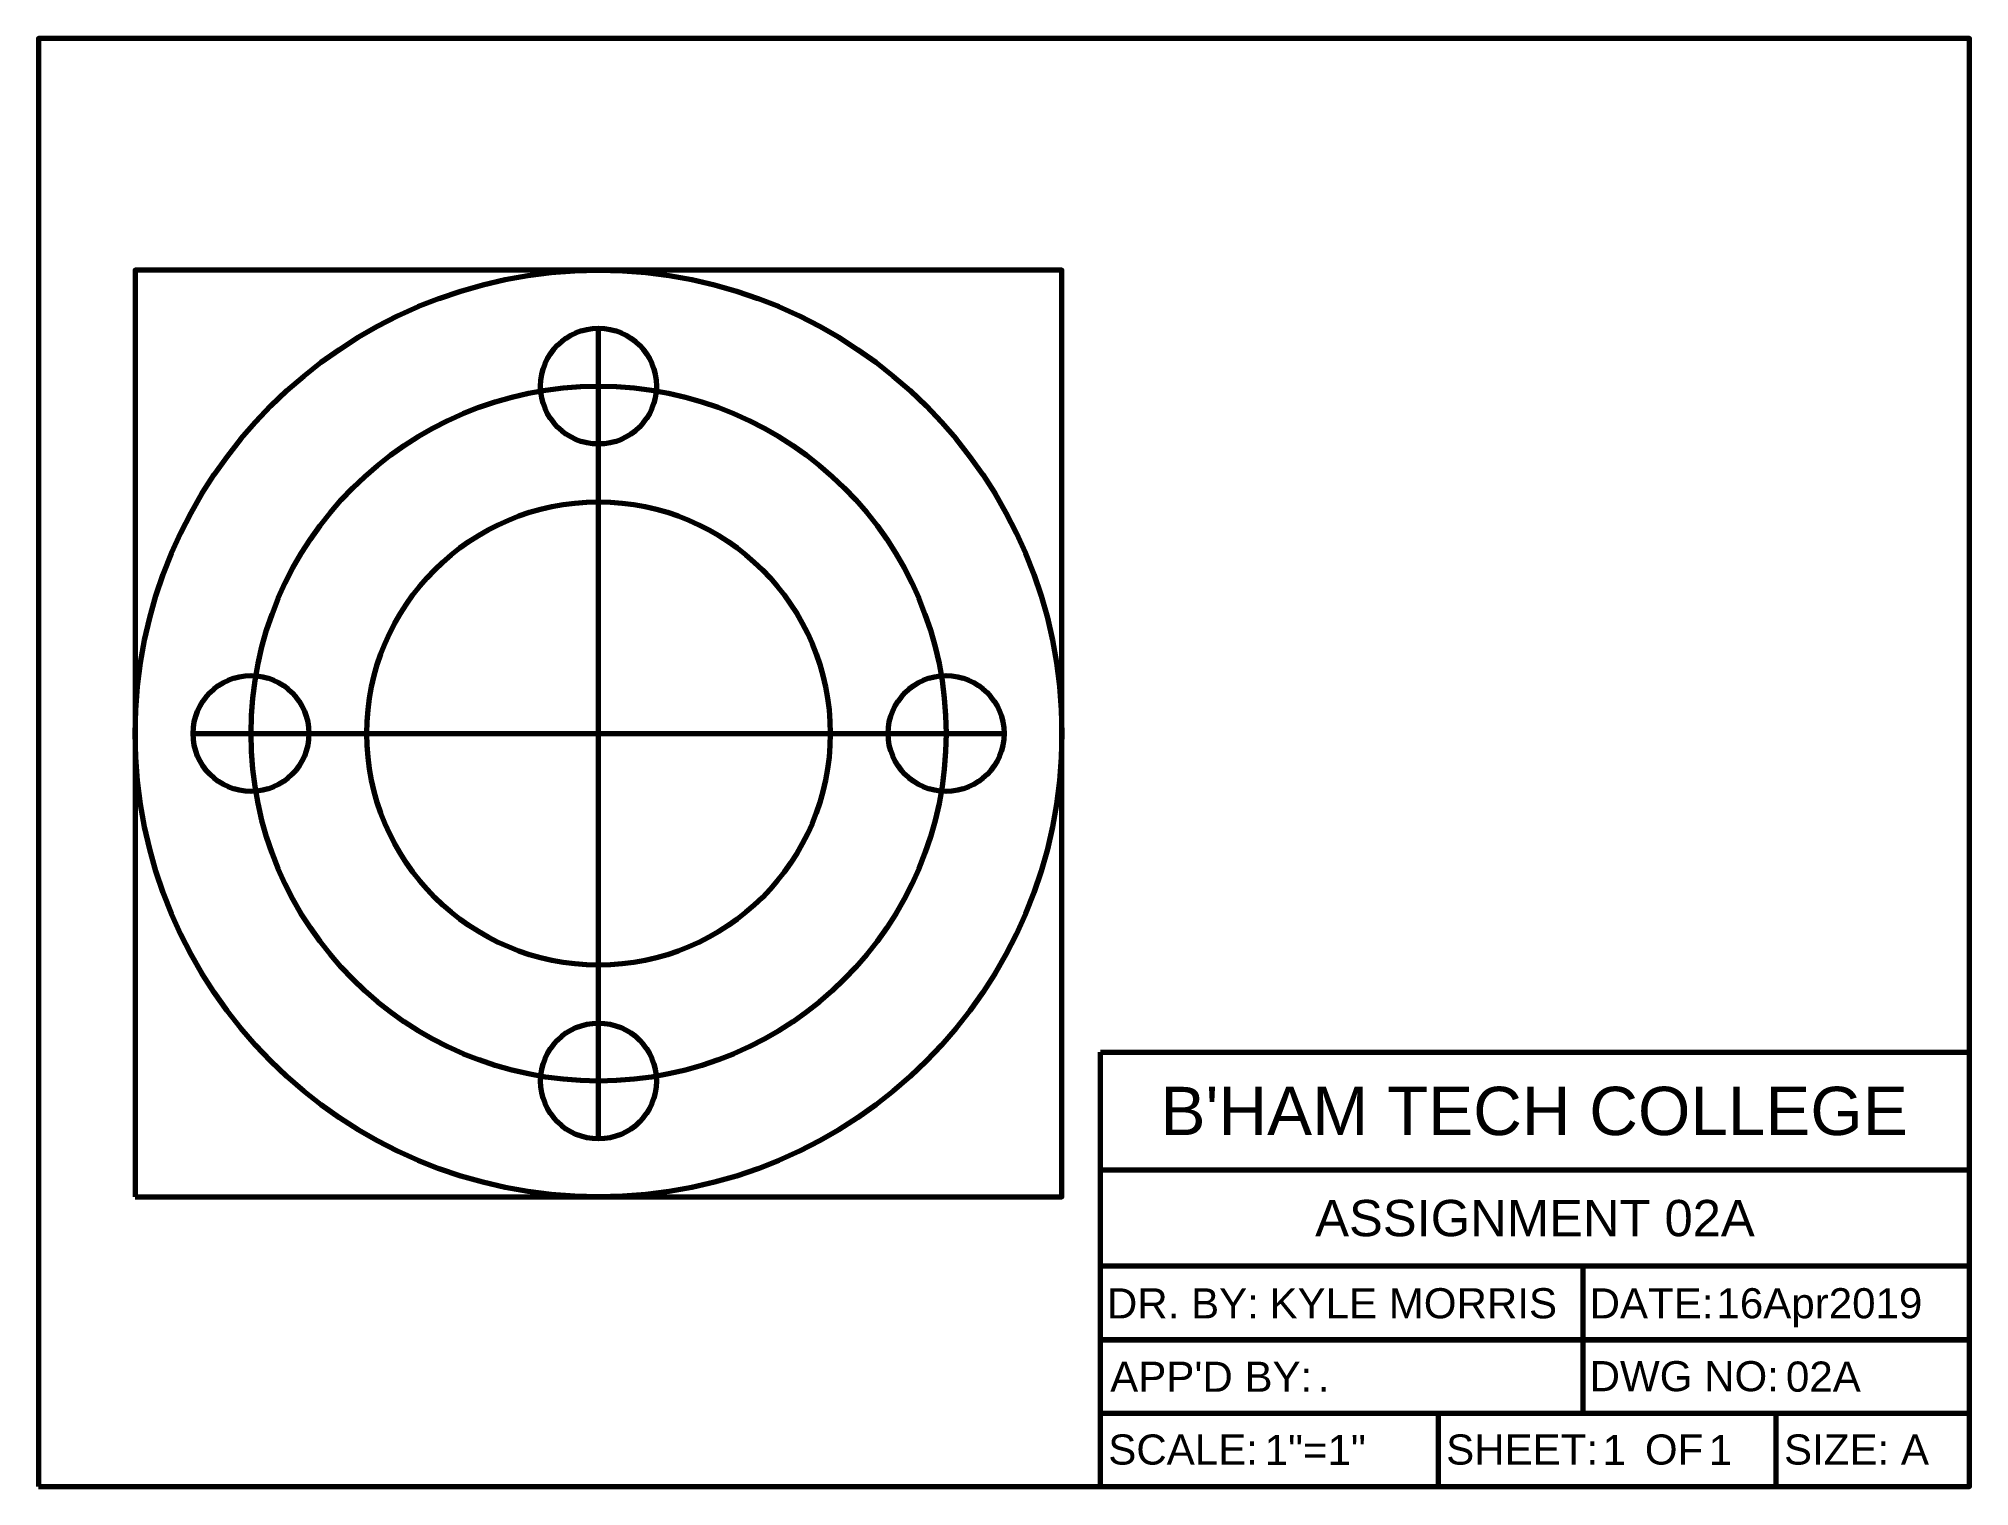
# Model space of a CAD drawing. Header units: inches. Extents: x 0.5 to 10.5, y 0.5 to 8.
import ezdxf
from ezdxf.enums import TextEntityAlignment as Align

# ---------------------------------------------------------------- set-up
doc = ezdxf.new("R2010")
doc.units = ezdxf.units.IN
doc.header["$MEASUREMENT"] = 0
doc.layers.add('Object', color=7, linetype='Continuous', lineweight=70)
doc.layers.add('TitleBox', color=7, linetype='Continuous', lineweight=70)
doc.layers.add('TitleText', color=7, linetype='Continuous')
doc.styles.add('ARIAL', font='arial.ttf')

# ---------------------------------------------------------------- blocks, each defined once
blk = doc.blocks.new('TitleA')
at = {"layer": 'TitleBox'}
for p, q in [((6, 0.5), (6, 2.75)), ((6, 2.75), (10.5, 2.75)), ((6, 2.14), (10.5, 2.14)), ((10.5, 1.64), (6, 1.64)), ((8.5, 0.88), (8.5, 1.64)), ((8.5, 1.26), (6, 1.26)), ((6, 1.26), (8.5, 1.26)), ((8.5, 1.26), (10.5, 1.26)), ((10.5, 1.26), (8.5, 1.26)), ((6, 0.88), (10.5, 0.88)), ((7.75, 0.5), (7.75, 0.88)), ((9.5, 0.5), (9.5, 0.88))]:
    blk.add_line(p, q, dxfattribs=at)
blk.add_lwpolyline([(0.5, 0.5), (10.5, 0.5), (10.5, 8), (0.5, 8)], close=True, dxfattribs=at)
at = {"layer": 'TitleText', "style": 'ARIAL'}
for s, height, p in [("B'HAM TECH COLLEGE", 0.25, (6.311, 2.32)), ('DR. BY:', 0.156, (6.033, 1.37)), ('DATE:', 0.156, (8.533, 1.37)), ("APP'D BY:", 0.156, (6.05, 0.99)), ('DWG NO:', 0.156, (8.533, 0.993)), ('SCALE:', 0.156, (6.04, 0.613)), ('SHEET:    OF', 0.156, (7.79, 0.613)), ('SIZE: A', 0.156, (9.54, 0.613))]:
    blk.add_text(s, height=height, dxfattribs=at).set_placement(p)
blk.add_attdef('TITLE', text='', height=0.188, dxfattribs=at).set_placement((8.25, 1.89), align=Align.MIDDLE_CENTER)
at = {"layer": 'TitleText', "style": 'ARIAL', "flags": 8}
for tag, p in [('NAME', (6.875, 1.324)), ('DATE', (9.19, 1.324))]:
    blk.add_attdef(tag, text='', height=0.156, dxfattribs=at).set_placement(p, align=Align.BOTTOM_LEFT)
at = {"layer": 'TitleText', "style": 'ARIAL'}
for tag, p in [('APPROVED', (7.125, 0.944)), ('DWGNO', (9.55, 0.944)), ('SCALE', (6.85, 0.564)), ('SHT', (8.6, 0.564)), ('SHTS', (9.15, 0.564))]:
    blk.add_attdef(tag, text='', height=0.156, dxfattribs=at).set_placement(p, align=Align.BOTTOM_LEFT)

msp = doc.modelspace()

# ---------------------------------------------------------------- linework, layer by layer
at = {"layer": 'Object'}
for p, q in [((3.4, 2.3), (3.4, 6.5)), ((1.3, 4.4), (5.5, 4.4))]:
    msp.add_line(p, q, dxfattribs=at)
msp.add_lwpolyline([(1, 2), (5.8, 2), (5.8, 6.8), (1, 6.8)], close=True, dxfattribs=at)
for centre, radius in [((3.4, 4.4), 2.4), ((3.4, 6.2), 0.3), ((3.4, 4.4), 1.8), ((3.4, 4.4), 1.2), ((1.6, 4.4), 0.3), ((5.2, 4.4), 0.3), ((3.4, 2.6), 0.3)]:
    msp.add_circle(centre, radius, dxfattribs=at)

# ---------------------------------------------------------------- block references
ref = msp.add_blockref('TitleA', (0, 0), dxfattribs=at)
ref.add_attrib('TITLE', 'ASSIGNMENT 02A', dxfattribs={"layer": 'TitleText', "height": 0.188, "style": 'ARIAL'}).set_placement((8.25, 1.89), align=Align.MIDDLE_CENTER)
ref.add_attrib('NAME', 'KYLE MORRIS', dxfattribs={"layer": 'TitleText', "height": 0.156, "style": 'ARIAL'}).set_placement((6.875, 1.324), align=Align.BOTTOM_LEFT)
ref.add_attrib('DATE', '16Apr2019', dxfattribs={"layer": 'TitleText', "height": 0.156, "style": 'ARIAL'}).set_placement((9.19, 1.324), align=Align.BOTTOM_LEFT)
ref.add_attrib('APPROVED', '.', dxfattribs={"layer": 'TitleText', "height": 0.156, "style": 'ARIAL'}).set_placement((7.125, 0.944), align=Align.BOTTOM_LEFT)
ref.add_attrib('DWGNO', '02A', dxfattribs={"layer": 'TitleText', "height": 0.156, "style": 'ARIAL'}).set_placement((9.55, 0.944), align=Align.BOTTOM_LEFT)
ref.add_attrib('SCALE', '1"=1"', dxfattribs={"layer": 'TitleText', "height": 0.156, "style": 'ARIAL'}).set_placement((6.85, 0.564), align=Align.BOTTOM_LEFT)
ref.add_attrib('SHT', '1', dxfattribs={"layer": 'TitleText', "height": 0.156, "style": 'ARIAL'}).set_placement((8.6, 0.564), align=Align.BOTTOM_LEFT)
ref.add_attrib('SHTS', '1', dxfattribs={"layer": 'TitleText', "height": 0.156, "style": 'ARIAL'}).set_placement((9.15, 0.564), align=Align.BOTTOM_LEFT)

doc.saveas('drawing.dxf')
